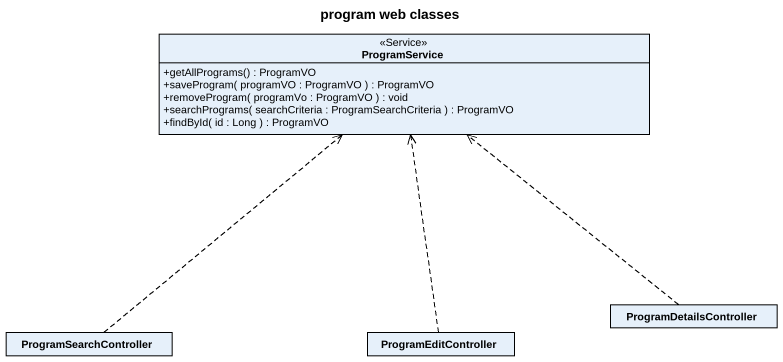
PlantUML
@startuml
title program web classes
hide circle
hide empty members
skinparam classAttributeIconSize 0
class ProgramService <<Service>> {
  +getAllPrograms() : ProgramVO
  +saveProgram( programVO : ProgramVO ) : ProgramVO
  +removeProgram( programVo : ProgramVO ) : void
  +searchPrograms( searchCriteria : ProgramSearchCriteria ) : ProgramVO
  +findById( id : Long ) : ProgramVO
}
class ProgramDetailsController
class ProgramSearchController
class ProgramEditController
ProgramDetailsController .up.> ProgramService
ProgramSearchController .up.> ProgramService
ProgramEditController .up.> ProgramService
@enduml
